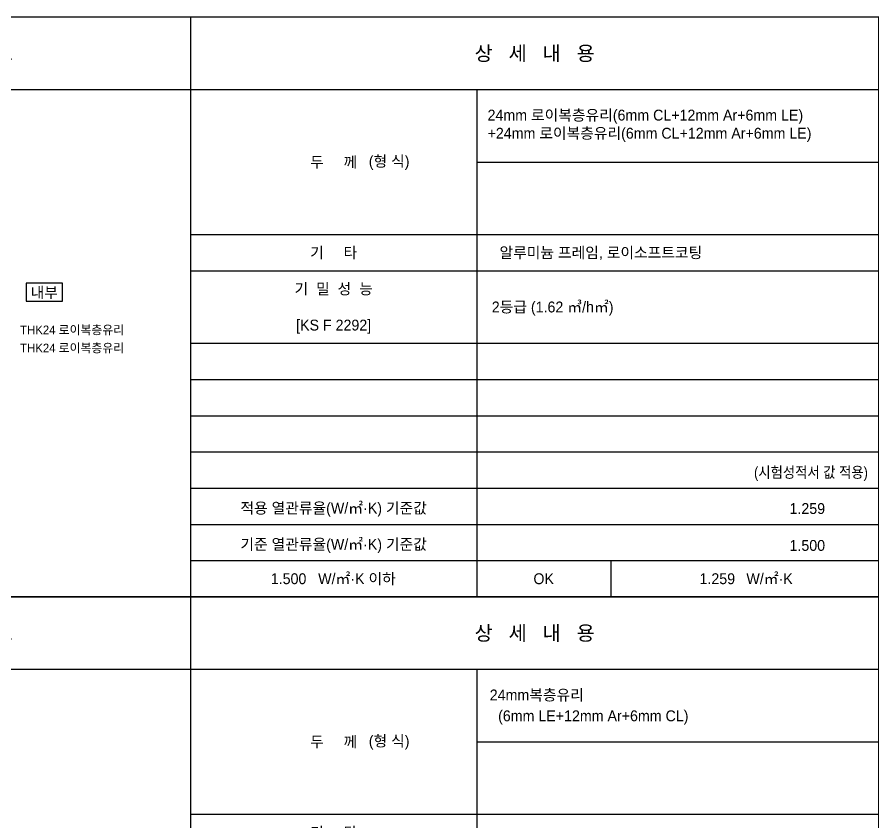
# Model space of a CAD drawing. Header units: millimetres. Extents: x -546192 to -521529, y 7736786 to 7742086.
# Drawn here: x -528236 to -525873, y 7739649 to 7741870 of the extents above; entities that cross this region are included whole.
import ezdxf
from ezdxf.enums import TextEntityAlignment as Align

# ---------------------------------------------------------------- set-up
doc = ezdxf.new("R2010")
doc.units = ezdxf.units.MM
for name, color, linetype in [('0KD TEXT 1', 3, 'Continuous'), ('0KD2 ELE 1', 7, 'Continuous'), ('0KD2 벽체 1', 2, 'Continuous'), ('SYM', 7, 'Continuous'), ('text', 3, 'Continuous')]:
    doc.layers.add(name, color=color, linetype=linetype)
doc.styles.add('돋움', font='')
doc.styles.add('돋음체', font='')
doc.styles.get('돋움').set_extended_font_data('Dotum')
doc.styles.get('돋음체').set_extended_font_data('Dotum')

# ---------------------------------------------------------------- blocks, each defined once
blk = doc.blocks.new('A$C257704F4')
at = {"layer": '0KD2 ELE 1'}
for p, q in [((250, 1600), (250, 1400)), ((450, 1600), (450, 1400)), ((1600, 1600), (1600, 0)), ((0, 1400), (3500, 1400)), ((2390, 1400), (2390, 0)), ((2390, 1200), (3500, 1200)), ((1600, 1000), (3500, 1000)), ((1600, 900), (3500, 900)), ((1600, 700), (3500, 700)), ((1600, 600), (3500, 600)), ((1600, 500), (3500, 500)), ((1600, 400), (3500, 400)), ((1600, 300), (3500, 300)), ((1600, 200), (3500, 200)), ((1600, 100), (3500, 100)), ((2760, 100), (2760, 0))]:
    blk.add_line(p, q, dxfattribs=at)
at = {"layer": '0KD2 벽체 1'}
blk.add_lwpolyline([(0, 0), (3500, 0), (3500, 1600), (0, 1600)], close=True, dxfattribs=at)
at = {"layer": '0KD TEXT 1'}
for s, height, style, p in [('단   면   구   조 ', 40, '돋움', (950, 1500)), ('상   세   내   용', 40, '돋움', (2550, 1500)), ('두     께', 30, '돋움', (1995, 1200)), ('기     타', 30, '돋움', (1995, 950)), ('기  밀  성  능', 30, '돋움', (1995, 850)), ('[KS F 2292]', 30, '돋움', (1995, 750)), ('OK', 30, '돋음체', (2575, 50))]:
    blk.add_text(s, height=height, dxfattribs=dict(at, style=style)).set_placement(p, align=Align.MIDDLE_CENTER)
at = {"layer": '0KD TEXT 1', "color": 2}
for s, style, p in [('적용 열관류율(W/㎡·K) 기준값', '돋음체', (1995, 245)), ('W/㎡·K', '돋움', (3198.7, 50))]:
    blk.add_text(s, height=30, dxfattribs=dict(at, style=style)).set_placement(p, align=Align.MIDDLE_CENTER)
at = {"layer": '0KD TEXT 1', "color": 1, "style": '돋음체'}
for s, p in [('기준 열관류율(W/㎡·K) 기준값', (1995, 145)), ('W/㎡·K 이하', (2059.4, 50))]:
    blk.add_text(s, height=30, dxfattribs=at).set_placement(p, align=Align.MIDDLE_CENTER)

msp = doc.modelspace()

# ---------------------------------------------------------------- linework, layer by layer
at = {"layer": 'SYM'}
msp.add_lwpolyline([(-528111.3, 7741135.1), (-528211.3, 7741135.1), (-528211.3, 7741086), (-528111.3, 7741086)], close=True, dxfattribs=at)

# ---------------------------------------------------------------- block references
for p in [(-529357.3, 7740269.7), (-529357.3, 7738669.7)]:
    msp.add_blockref('A$C257704F4', p)

# ---------------------------------------------------------------- texts
at = {"layer": '0KD TEXT 1', "style": '돋움'}
for s, p in [('(형 식)', (-527209.1, 7741472)), ('(형 식)', (-527209.1, 7741472)), ('알루미늄 프레임, 로이소프트코팅', (-526624.5, 7741219.7)), ('2등급 (1.62 ㎥/h㎡)', (-526757.6, 7741069.7)), ('24mm복층유리', (-526801.4, 7739998.9)), ('(6mm LE+12mm Ar+6mm CL)', (-526645.4, 7739941.3)), ('(형 식)', (-527209.1, 7739872))]:
    msp.add_text(s, height=30, dxfattribs=at).set_placement(p, align=Align.MIDDLE_CENTER)
for p in [(-528227.9, 7740994.4), (-528227.9, 7740944.4)]:
    msp.add_text('THK24 로이복층유리', height=24, dxfattribs=at).set_placement(p)
at = {"layer": '0KD TEXT 1', "color": 2, "style": '돋움', "width": 0.9}
msp.add_text('(시험성적서 값 적용)', height=30, dxfattribs=at).set_placement((-526044.4, 7740613.4), align=Align.MIDDLE_CENTER)
at = {"layer": '0KD TEXT 1', "color": 2, "style": '돋움'}
for p in [(-526054.5, 7740513.4), (-526303, 7740319.7)]:
    msp.add_text('1.259', height=30, dxfattribs=at).set_placement(p, align=Align.MIDDLE_CENTER)
at = {"layer": '0KD TEXT 1', "color": 1, "style": '돋움'}
for p in [(-526054.5, 7740411.6), (-527486.7, 7740319.7)]:
    msp.add_text('1.500', height=30, dxfattribs=at).set_placement(p, align=Align.MIDDLE_CENTER)
at = {"layer": '0KD TEXT 1', "insert": (-526937.3, 7741569.7), "char_height": 30, "width": 1110, "attachment_point": 4, "style": '돋움'}
msp.add_mtext('24mm 로이복층유리(6mm CL+12mm Ar+6mm LE)\\P+24mm 로이복층유리(6mm CL+12mm Ar+6mm LE)', dxfattribs=at)
at = {"layer": 'text', "style": '돋움'}
msp.add_text('내부', height=30, dxfattribs=at).set_placement((-528161.3, 7741094.6), align=Align.CENTER)

doc.saveas('drawing.dxf')
